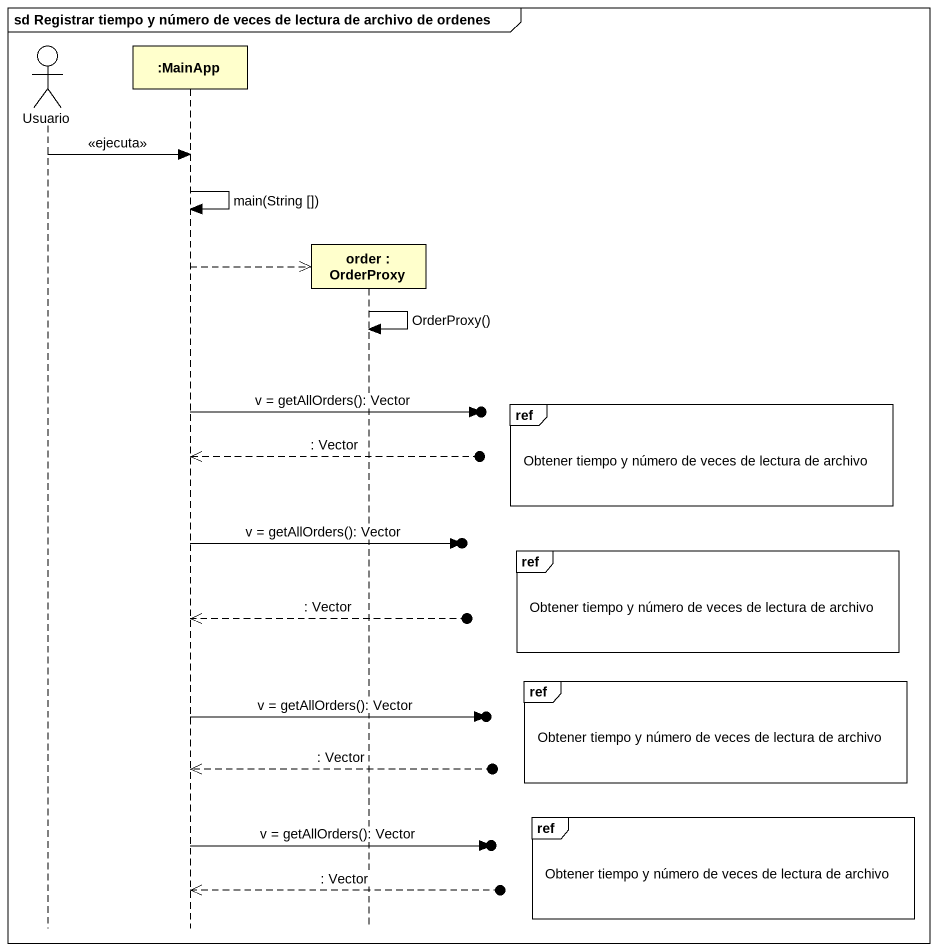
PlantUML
@startuml
mainframe sd Registrar tiempo y número de veces de lectura de archivo de ordenes
hide footbox
actor Usuario
participant ":MainApp" as MainApp
participant "order : OrderProxy" as order

Usuario -> MainApp : <<ejecuta>>
MainApp -> MainApp : main(String [])
MainApp -->> order **
order -> order : OrderProxy()
ref over order : Obtener tiempo y número de veces de lectura de archivo
MainApp ->o] : v = getAllOrders(): Vector
MainApp <<--o] : : Vector
MainApp ->o] : v = getAllOrders(): Vector
ref over order : Obtener tiempo y número de veces de lectura de archivo
MainApp <<--o] : : Vector
ref over order : Obtener tiempo y número de veces de lectura de archivo
MainApp ->o] : v = getAllOrders(): Vector
MainApp <<--o] : : Vector
ref over order : Obtener tiempo y número de veces de lectura de archivo
MainApp ->o] : v = getAllOrders(): Vector
MainApp <<--o] : : Vector
@enduml
